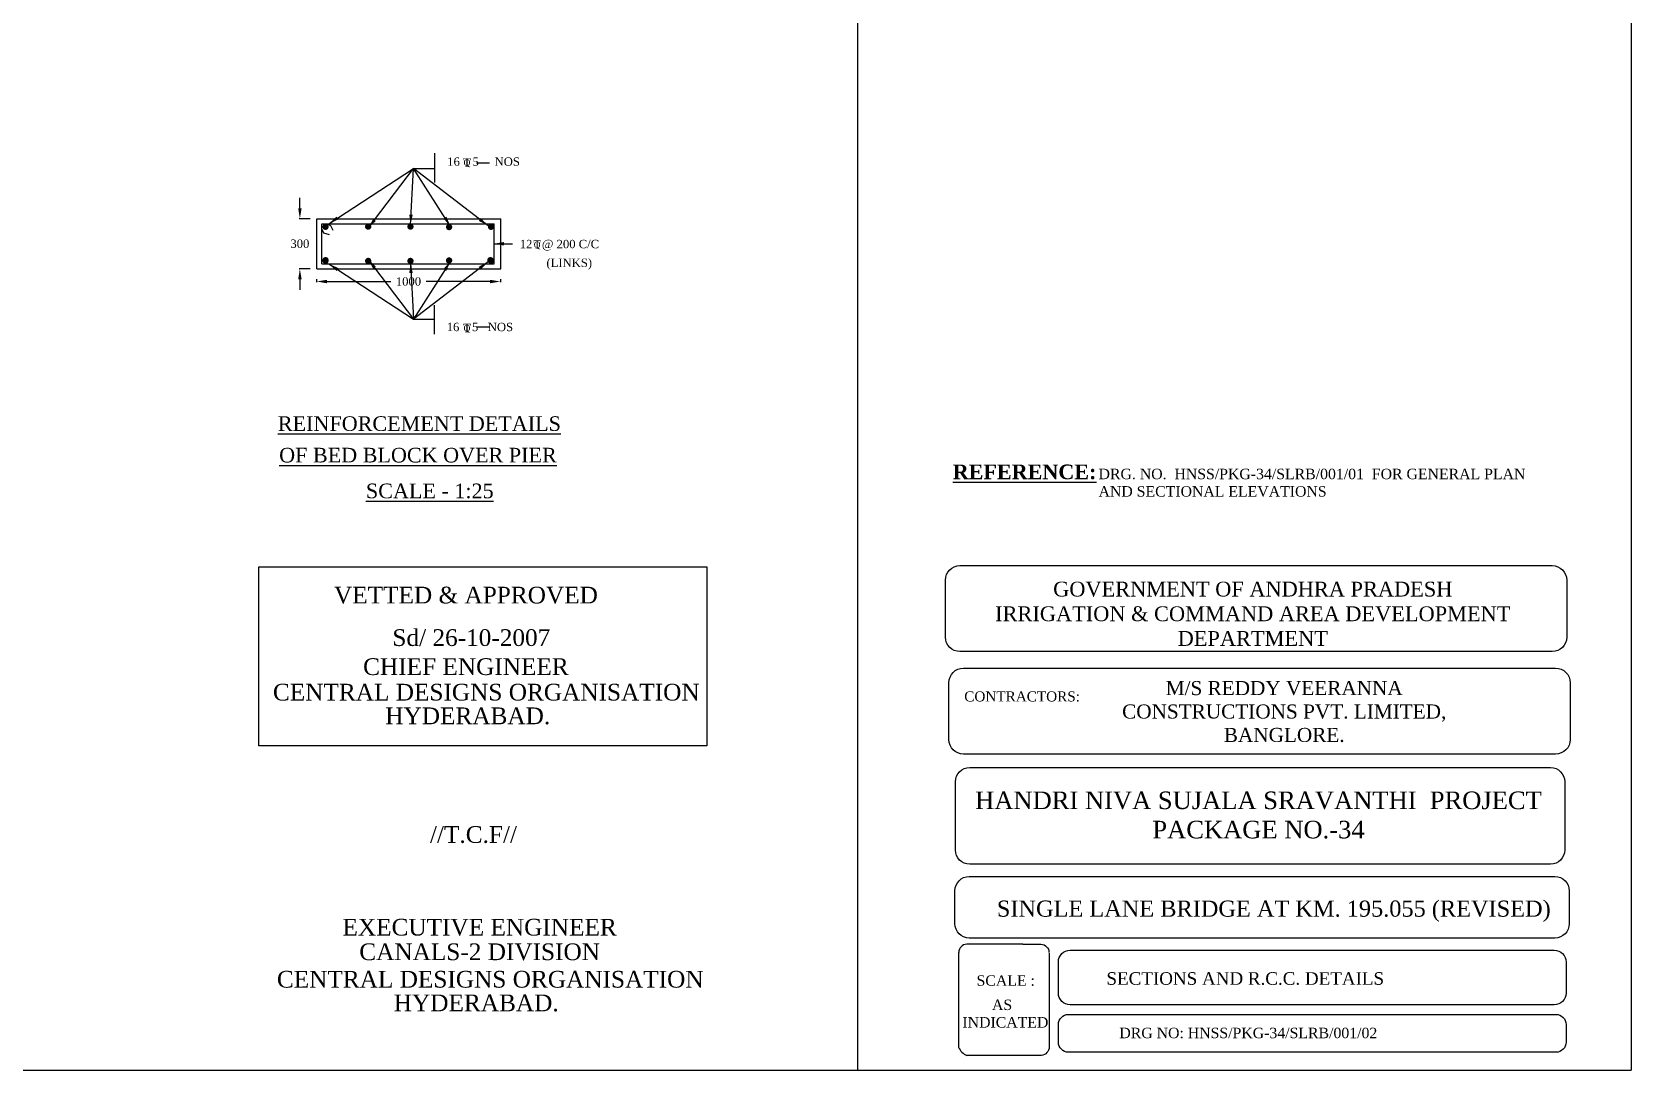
# Model space of a CAD drawing. Header units: millimetres. Extents: x 173 to 1182, y 179 to 1915.
# Drawn here: x 680.9 to 1063.3, y 178.6 to 426.9 of the extents above; entities that cross this region are included whole.
import ezdxf

# ---------------------------------------------------------------- set-up
doc = ezdxf.new("R2010")
doc.units = ezdxf.units.MM
doc.layers.add('SHEET', color=3, linetype='Continuous')
doc.styles.add('ROMANS', font='romans')
doc.styles.get("Standard").update_dxf_attribs({"font": 'times.ttf'})
doc.dimstyles.get("Standard").update_dxf_attribs({"dimtxt": 2, "dimasz": 2.5, "dimexe": 0.18, "dimexo": 0.18, "dimgap": 1.5, "dimtad": 0, "dimtih": 1, "dimtoh": 1, "dimdec": 0, "dimlfac": 100, "dimzin": 0, "dimdsep": 46, "dimtxsty": 'ROMANS', "dimcen": 0.09, "dimadec": 0, "dimazin": 0, "dimtfac": 1, "dimtdec": 0, "dimtofl": 0, "dimtmove": 1, "dimatfit": 1, "dimfxl": 1, "dimtolj": 1, "dimtzin": 0, "dimarcsym": 0})

# ---------------------------------------------------------------- blocks, each defined once
blk = doc.blocks.new('*D43')
at = {"color": 0, "lineweight": -2, "transparency": 16777216}
for p, q in [((748.94, 367.74), (748.94, 367)), ((751.44, 367.18), (766.69, 367.18)), ((790.39, 367.18), (775.14, 367.18)), ((792.89, 367.74), (792.89, 367))]:
    blk.add_line(p, q, dxfattribs=at)
at = {"color": 0, "transparency": 16777216}
for points in [[(751.44, 367.59), (751.44, 366.76), (748.94, 367.18)], [(790.39, 367.59), (790.39, 366.76), (792.89, 367.18)]]:
    blk.add_solid(points, dxfattribs=at)
at = {"layer": 'Defpoints', "color": 0, "transparency": 16777216}
for p in [(748.94, 367.92), (748.94, 367.18), (792.89, 367.92)]:
    blk.add_point(p, dxfattribs=at)
at = {"color": 0, "transparency": 16777216, "insert": (770.91, 367.18), "char_height": 2, "attachment_point": 5}
blk.add_mtext('\\A1;1000', dxfattribs=at)
blk = doc.blocks.new('*D44')
at = {"color": 0, "lineweight": -2, "transparency": 16777216}
for p, q in [((744.94, 384.71), (744.94, 387.21)), ((747.38, 382.21), (744.76, 382.21)), ((747.38, 370.21), (744.76, 370.21)), ((744.94, 367.71), (744.94, 365.21))]:
    blk.add_line(p, q, dxfattribs=at)
at = {"color": 0, "transparency": 16777216}
for points in [[(744.53, 384.71), (745.36, 384.71), (744.94, 382.21)], [(744.53, 367.71), (745.36, 367.71), (744.94, 370.21)]]:
    blk.add_solid(points, dxfattribs=at)
at = {"layer": 'Defpoints', "color": 0, "transparency": 16777216}
for p in [(744.94, 382.21), (747.56, 382.21), (747.56, 370.21)]:
    blk.add_point(p, dxfattribs=at)
at = {"color": 0, "transparency": 16777216, "insert": (744.94, 376.21), "char_height": 2, "attachment_point": 5}
blk.add_mtext('\\A1;300', dxfattribs=at)
blk = doc.blocks.new('A$C5CE42FFD')
at = {"insert": (-67.36, 16.46), "char_height": 3.36, "width": 83.9077, "attachment_point": 2}
blk.add_mtext('M/S REDDY VEERANNA CONSTRUCTIONS PVT. LIMITED, BANGLORE. ', dxfattribs=at)
blk = doc.blocks.new('A$C536637DA')
blk.add_blockref('A$C5CE42FFD', (0, 0))

msp = doc.modelspace()

# ---------------------------------------------------------------- linework, layer by layer
for p, q in [((1063.25993, 768.60179), (1063.25993, 178.60179)), ((878.25993, 617.11496), (878.25993, 178.60179)), ((777.10044, 397.8573), (777.10044, 390.86182)), ((772.1171, 394.20071), (777.06427, 394.20071)), ((787.18889, 395.59916), (790.2762, 395.59916)), ((748.98711, 370.20617), (748.98711, 382.20617)), ((748.99346, 382.20617), (792.98711, 382.20617)), ((748.99346, 370.20617), (748.99346, 382.20617)), ((750.19346, 381.00617), (791.38468, 381.00617)), ((750.19346, 371.40617), (750.19346, 381.00617)), ((750.19346, 379.71473), (750.57123, 378.80568)), ((750.57123, 378.80568), (751.9565, 378.39248)), ((751.36724, 381.00617), (752.27697, 380.57213)), ((752.27697, 380.57213), (752.85589, 379.42549)), ((791.38468, 371.40617), (791.38468, 381.00617)), ((792.98711, 370.20617), (792.98711, 382.20617)), ((750.19346, 371.40617), (791.38468, 371.40617)), ((748.99346, 370.20617), (792.98711, 370.20617)), ((750.98711, 370.20617), (780.98711, 370.20617)), ((777.10044, 354.55505), (777.10044, 361.55053)), ((772.1171, 358.21164), (777.06427, 358.21164)), ((787.18889, 356.31274), (790.2762, 356.31274)), ((735.08739, 298.93496), (842.25626, 298.93496)), ((735.08739, 256.15895), (735.08739, 298.93496)), ((842.25626, 298.93496), (842.25626, 256.15895)), ((842.25626, 256.15895), (735.08739, 256.15895)), ((924.14369, 206.52423), (924.14369, 184.11462)), ((173.25993, 178.60179), (1063.25993, 178.60179))]:
    msp.add_line(p, q)
at = {"color": 7}
for p, q in [((902.48745, 184.05394), (902.48745, 206.7332)), ((917.85933, 208.66502), (904.41927, 208.66502)), ((922.3013, 182.09021), (904.41927, 182.09021))]:
    msp.add_line(p, q, dxfattribs=at)
at = {"const_width": 0.75}
for points in [[(750.69808, 380.26326, 1), (751.44808, 380.26326, 1)], [(760.89556, 380.30725, 1), (761.64556, 380.30725, 1)], [(771.00948, 380.30725, 1), (771.75948, 380.30725, 1)], [(780.2515, 380.19891, 1), (781.0015, 380.19891, 1)], [(790.2666, 380.26326, 1), (791.0166, 380.26326, 1)], [(750.69808, 372.28565, 1), (751.44808, 372.28565, 1)], [(750.69808, 372.14909, -1), (751.44808, 372.14909, -1)], [(760.89556, 372.1051, -1), (761.64556, 372.1051, -1)], [(771.00948, 372.1051, -1), (771.75948, 372.1051, -1)], [(780.2515, 372.21344, -1), (781.0015, 372.21344, -1)], [(790.1299, 372.28565, 1), (790.8799, 372.28565, 1)], [(790.2666, 372.14909, -1), (791.0166, 372.14909, -1)]]:
    msp.add_lwpolyline(points, format="xyb", close=True, dxfattribs=at)
for points in [[(902.7808, 299.22478), (1044.41798, 299.22478, -0.414213562), (1047.88222, 295.76054), (1047.88222, 282.13732, -0.414213562), (1044.41798, 278.67308), (902.7808, 278.67308, -0.414213562), (899.31656, 282.13732), (899.31656, 295.76054, -0.414213562)], [(903.60164, 274.7048), (1045.23882, 274.7048, -0.414213562), (1048.70306, 271.24056), (1048.70306, 257.61734, -0.414213562), (1045.23882, 254.1531), (903.60164, 254.1531, -0.414213562), (900.1374, 257.61734), (900.1374, 271.24056, -0.414213562)], [(905.11344, 250.94468), (1044.00809, 250.94468, -0.414213562), (1047.40525, 247.54752), (1047.40525, 231.21112, -0.414213562), (1044.00809, 227.81396), (905.11344, 227.81396, -0.414213562), (901.71628, 231.21112), (901.71628, 247.54752, -0.414213562)], [(905.00376, 224.8887), (1045.05587, 224.8887, -0.414213562), (1048.48134, 221.46323), (1048.48134, 213.58499, -0.414213562), (1045.05587, 210.15952), (905.00376, 210.15952, -0.414213562), (901.57829, 213.58499), (901.57829, 221.46323, -0.414213562)], [(929.14607, 207.25857), (1044.89161, 207.25857, -0.414213562), (1047.72258, 204.42761), (1047.72258, 197.01643, -0.414213562), (1044.89161, 194.18546), (929.14607, 194.18546, -0.414213562), (926.3151, 197.01643), (926.3151, 204.42761, -0.414213562)], [(928.73485, 191.9002), (1045.32969, 191.9002, -0.414213562), (1047.73601, 189.49387), (1047.73601, 185.26131, -0.414213562), (1045.32969, 182.85499), (928.73485, 182.85499, -0.414213562), (926.32853, 185.26131), (926.32853, 189.49387, -0.414213562)]]:
    msp.add_lwpolyline(points, format="xyb", close=True)
at = {"color": 7}
for points in [[(917.85933, 208.66502), (922.14341, 208.66502, -0.414213562), (924.07523, 206.7332)], [(924.14283, 184.1297, -0.368140093), (922.24601, 182.0833)]]:
    msp.add_lwpolyline(points, format="xyb", dxfattribs=at)
for centre, radius, start, end in [((904.41927, 206.7332), 1.93182, 90, 180), ((905.62959, 185.26346), 3.36689, 200.3157406, 249.7662947)]:
    msp.add_arc(centre, radius, start, end, dxfattribs=at)

# ---------------------------------------------------------------- block references
msp.add_blockref('A$C536637DA', (1047.68841, 255.16776))

# ---------------------------------------------------------------- texts
for s, height, p in [(' 16    5     NOS', 2, (779.42587, 394.85997)), ('T ', 2, (783.9715, 394.66625)), ('Q', 1.5, (784.07361, 394.89064)), ('12   @ 200 C/C', 2, (797.50904, 375.14193)), ('T ', 2, (800.75397, 375.02221)), ('Q', 1.5, (800.85608, 375.2466)), ('(LINKS)', 2, (803.90166, 370.6544)), (' 16    5   NOS', 2, (779.30231, 355.30548)), ('T ', 2, (783.9715, 355.06333)), ('Q', 1.5, (784.07361, 355.28773)), ('%%UREINFORCEMENT DETAILS', 3.5, (739.6723, 331.44847)), ('%%UOF BED BLOCK OVER PIER', 3.5, (739.98626, 323.90684)), ('%%USCALE - 1:25', 3.5, (760.73291, 315.35212)), ('VETTED & APPROVED', 4, (753.10029, 290.18629)), ('Sd/ 26-10-2007', 4, (767.06389, 280.01935)), ('CHIEF ENGINEER', 4, (760.05744, 273.07613)), ('CENTRAL DESIGNS ORGANISATION', 4, (738.49923, 266.96914)), ('HYDERABAD.', 4, (765.36224, 261.31048)), ('//T.C.F//', 4, (776.04433, 232.92727)), ('SINGLE LANE BRIDGE AT KM. 195.055 (REVISED)', 3.85, (911.60875, 215.27535)), ('EXECUTIVE ENGINEER', 4, (755.11754, 210.75981)), ('CANALS-2 DIVISION', 4, (759.14415, 204.87956)), ('CENTRAL DESIGNS ORGANISATION', 4, (739.44438, 198.30834)), ('HYDERABAD.', 4, (767.39148, 192.64967)), ('AS ', 2.5, (910.44642, 192.94802)), ('INDICATED', 2.5, (903.37598, 188.75492)), ('DRG NO: HNSS/PKG-34/SLRB/001/02', 2.5, (940.90854, 186.21632))]:
    msp.add_text(s, height=height).set_placement(p)
for s, insert, char_height, width, attachment_point in [('{\\fTimes New Roman|b1|i0|c0|p18;\\LREFERENCE:}', (901.04979, 323.40533), 3.5, 92, 1), ('DRG. NO.  HNSS/PKG-34/SLRB/001/01  FOR GENERAL PLAN AND SECTIONAL ELEVATIONS ', (935.93095, 322.40533), 2.5, 107.9720864, 1), ('HANDRI NIVA SUJALA SRAVANTHI  PROJECT\\PPACKAGE NO.-34', (974.17697, 245.20494), 4.2, 180, 2), ('SCALE :', (906.75582, 201.25108), 2.5, 25.272, 1)]:
    msp.add_mtext(s, dxfattribs=dict(insert=insert, char_height=char_height, width=width, attachment_point=attachment_point))
at = {"layer": 'SHEET', "color": 7}
for s, insert, char_height, width, attachment_point in [('GOVERNMENT OF ANDHRA PRADESH\\PIRRIGATION & COMMAND AREA DEVELOPMENT DEPARTMENT', (972.81075, 287.71298), 3.53871, 136.012937, 5), ('CONTRACTORS:', (903.81417, 267.92586), 2.4063228, 35.8252135, 4), ('SECTIONS AND R.C.C. DETAILS ', (937.81881, 201.99882), 3.0079035, 111.1817851, 1)]:
    msp.add_mtext(s, dxfattribs=dict(at, insert=insert, char_height=char_height, width=width, attachment_point=attachment_point))

# ---------------------------------------------------------------- dimensions: what is measured, and where the dimension line sits
dim = msp.add_linear_dim(base=(744.94248, 382.20617), p1=(747.56109, 370.20617), p2=(747.56109, 382.20617), angle=90, text='300', dimstyle='Standard', override={"dimscale": 1, "dimtxsty": 'Standard'})
dim.commit()
dim.dimension.update_dxf_attribs({"geometry": '*D44', "text_midpoint": (744.94248, 376.20617)})
dim = msp.add_linear_dim(base=(748.94153, 367.17641), p1=(792.88523, 367.91562), p2=(748.94153, 367.91562), text='1000', dimstyle='Standard', override={"dimscale": 1, "dimtxsty": 'Standard'})
dim.commit()
dim.dimension.update_dxf_attribs({"geometry": '*D43', "text_midpoint": (770.91338, 367.17641)})

# ---------------------------------------------------------------- leaders
for points in [[(751.83978, 381.00617), (772.1171, 394.20071)], [(761.27056, 379.93225), (772.1171, 394.20071)], [(771.38448, 380.68225), (772.1171, 394.20071)], [(789.95069, 380.50586), (772.1171, 394.20071)], [(780.96659, 380.35691), (772.1171, 394.20071)], [(791.25362, 376.20617), (795.75066, 376.20617)], [(751.83978, 371.40617), (772.1171, 358.21164)], [(761.27056, 372.4801), (772.1171, 358.21164)], [(771.38448, 371.7301), (772.1171, 358.21164)], [(780.96659, 372.05543), (772.1171, 358.21164)], [(789.95069, 371.90649), (772.1171, 358.21164)]]:
    msp.add_leader(points, dimstyle='Standard', override={"dimscale": 1, "dimtxsty": 'Standard'})

doc.saveas('drawing.dxf')
